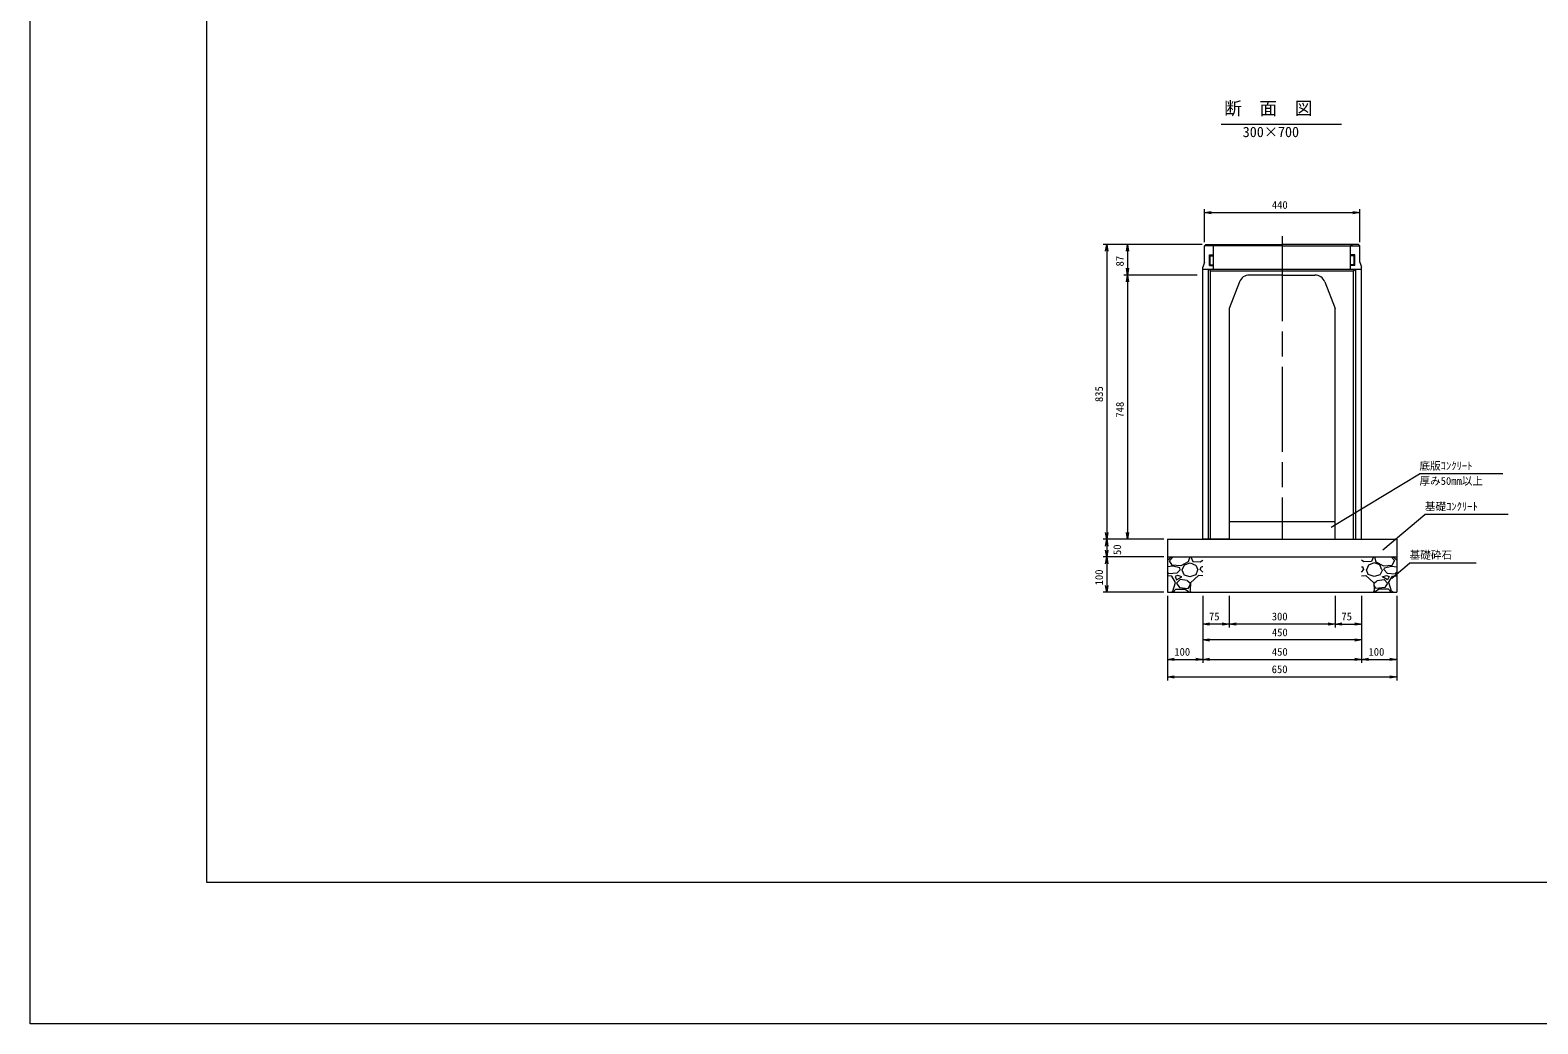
# Model space of a CAD drawing. Units: millimetres, scale not verified, with parts at other scales. Extents: x 43 to 84043, y -1 to 59399.
# Drawn here: x 43 to 21393, y -1 to 14064 of the extents above; entities that cross this region are included whole.
import ezdxf
from ezdxf.enums import TextEntityAlignment as Align

# ---------------------------------------------------------------- set-up
doc = ezdxf.new("R2010")
doc.units = ezdxf.units.MM
doc.header["$LTSCALE"] = 100
doc.linetypes.add('CHAIN', pattern=[18.5, 12, -1.5, 3.5, -1.5])
for name, color, linetype, lineweight in [('0_2', 7, 'Continuous', 18), ('D-STR-DIM', 7, 'Continuous', 18), ('D-STR-DIM（寸法）', 7, 'Continuous', 18), ('D-STR-HTXT（旗揚げ）', 4, 'Continuous', 18), ('D-STR-STRn（構造物）', 7, 'Continuous', 18), ('D-STR（構造物外形線）', 1, 'Continuous', 18), ('D-TTL(外枠）', 2, 'Continuous', 18), ('DEFPOINTS_3', 8, 'Continuous', 18)]:
    doc.layers.add(name, color=color, linetype=linetype, lineweight=lineweight)
doc.layers.add('D-STR-TXT（文字）', color=7, linetype='Continuous')
doc.layers.add('D-TTL-TXT（文字）', color=7, linetype='Continuous')
doc.styles.add('ＭＳ ゴシック', font='')
doc.styles.get('ＭＳ ゴシック').set_extended_font_data('MS Gothic')

msp = doc.modelspace()

# ---------------------------------------------------------------- linework, layer by layer
at = {"layer": '0_2'}
for p, q in [((16671.7, 11482.4), (16769.2, 11498.7)), ((16769.2, 11466.2), (16671.7, 11482.4)), ((16671.7, 11482.4), (16684.7, 11482.4)), ((18774.2, 11498.7), (18871.7, 11482.4)), ((18871.7, 11482.4), (18774.2, 11466.2)), ((18871.7, 11482.4), (18858.7, 11482.4)), ((15271, 10934.9), (15287.3, 11032.4)), ((15287.3, 11032.4), (15303.5, 10934.9)), ((15287.3, 11032.4), (15287.3, 11019.4)), ((15566, 10934.9), (15582.3, 11032.4)), ((15582.3, 11032.4), (15598.5, 10934.9)), ((15582.3, 11032.4), (15582.3, 11019.4)), ((15582.3, 10597.4), (15566, 10694.9)), ((15598.5, 10694.9), (15582.3, 10597.4)), ((15566, 10499.9), (15582.3, 10597.4)), ((15582.3, 10597.4), (15582.3, 10610.4)), ((15582.3, 10597.4), (15598.5, 10499.9)), ((15582.3, 10597.4), (15582.3, 10584.4)), ((15287.3, 6857.4), (15271, 6954.9)), ((15271, 6759.9), (15287.3, 6857.4)), ((15303.5, 6954.9), (15287.3, 6857.4)), ((15287.3, 6857.4), (15287.3, 6870.4)), ((15287.3, 6857.4), (15303.5, 6759.9)), ((15287.3, 6857.4), (15287.3, 6844.4)), ((15582.3, 6857.4), (15566, 6954.9)), ((15598.5, 6954.9), (15582.3, 6857.4)), ((15582.3, 6857.4), (15582.3, 6870.4)), ((15287.3, 6607.4), (15271, 6704.9)), ((15303.5, 6704.9), (15287.3, 6607.4)), ((15287.3, 6607.4), (15287.3, 6620.4)), ((15271, 6509.9), (15287.3, 6607.4)), ((15287.3, 6607.4), (15303.5, 6509.9)), ((15287.3, 6607.4), (15287.3, 6594.4)), ((15287.3, 6107.4), (15271, 6204.9)), ((15303.5, 6204.9), (15287.3, 6107.4)), ((15287.3, 6107.4), (15287.3, 6120.4)), ((16646.7, 5657.4), (16744.2, 5673.7)), ((16744.2, 5641.2), (16646.7, 5657.4)), ((16646.7, 5657.4), (16659.7, 5657.4)), ((16924.2, 5673.7), (17021.7, 5657.4)), ((17021.7, 5657.4), (16924.2, 5641.2)), ((17021.7, 5657.4), (17008.7, 5657.4)), ((17021.7, 5657.4), (17119.2, 5673.7)), ((17119.2, 5641.2), (17021.7, 5657.4)), ((17021.7, 5657.4), (17034.7, 5657.4)), ((18424.2, 5673.7), (18521.7, 5657.4)), ((18521.7, 5657.4), (18424.2, 5641.2)), ((18521.7, 5657.4), (18508.7, 5657.4)), ((18521.7, 5657.4), (18619.2, 5673.7)), ((18619.2, 5641.2), (18521.7, 5657.4)), ((18521.7, 5657.4), (18534.7, 5657.4)), ((18799.2, 5673.7), (18896.7, 5657.4)), ((18896.7, 5657.4), (18799.2, 5641.2)), ((18896.7, 5657.4), (18883.7, 5657.4)), ((16646.7, 5432.4), (16744.2, 5448.7)), ((16744.2, 5416.2), (16646.7, 5432.4)), ((16646.7, 5432.4), (16659.7, 5432.4)), ((18799.2, 5448.7), (18896.7, 5432.4)), ((18896.7, 5432.4), (18799.2, 5416.2)), ((18896.7, 5432.4), (18883.7, 5432.4)), ((16146.7, 5156.6), (16244.2, 5172.9)), ((16244.2, 5140.4), (16146.7, 5156.6)), ((16146.7, 5156.6), (16159.7, 5156.6)), ((16549.2, 5172.9), (16646.7, 5156.6)), ((16646.7, 5156.6), (16549.2, 5140.4)), ((16646.7, 5156.6), (16633.7, 5156.6)), ((16646.7, 5156.6), (16744.2, 5172.9)), ((16744.2, 5140.4), (16646.7, 5156.6)), ((16646.7, 5156.6), (16659.7, 5156.6)), ((18799.2, 5172.9), (18896.7, 5156.6)), ((18896.7, 5156.6), (18799.2, 5140.4)), ((18896.7, 5156.6), (18883.7, 5156.6)), ((18896.7, 5156.6), (18994.2, 5172.9)), ((18994.2, 5140.4), (18896.7, 5156.6)), ((18896.7, 5156.6), (18909.7, 5156.6)), ((19299.2, 5172.9), (19396.7, 5156.6)), ((19396.7, 5156.6), (19299.2, 5140.4)), ((19396.7, 5156.6), (19383.7, 5156.6)), ((16146.7, 4909.8), (16244.2, 4926.1)), ((19299.2, 4926.1), (19396.7, 4909.8)), ((16244.2, 4893.6), (16146.7, 4909.8)), ((16146.7, 4909.8), (16159.7, 4909.8)), ((19396.7, 4909.8), (19299.2, 4893.6)), ((19396.7, 4909.8), (19383.7, 4909.8))]:
    msp.add_line(p, q, dxfattribs=at)
at = {"layer": 'D-STR-DIM'}
for p, q in [((16146.7, 6057.4), (16146.7, 4859.8)), ((16146.7, 6057.4), (16146.7, 5106.6)), ((16646.7, 6057.4), (16646.7, 5106.6)), ((16646.7, 6057.4), (16646.7, 5106.6)), ((18896.7, 6057.4), (18896.7, 5106.6)), ((18896.7, 6057.4), (18896.7, 5106.6)), ((19396.7, 6057.4), (19396.7, 4859.8)), ((19396.7, 6057.4), (19396.7, 5106.6)), ((16159.7, 5156.6), (16633.7, 5156.6)), ((16659.7, 5156.6), (18883.7, 5156.6)), ((18909.7, 5156.6), (19383.7, 5156.6)), ((16159.7, 4909.8), (19383.7, 4909.8))]:
    msp.add_line(p, q, dxfattribs=at)
at = {"layer": 'D-STR-DIM（寸法）'}
for p, q in [((16909.2, 12735.4), (18614.7, 12735.4)), ((16671.7, 11062.4), (16671.7, 11532.4)), ((18871.7, 11062.4), (18871.7, 11532.4)), ((16684.7, 11482.4), (18858.7, 11482.4)), ((16641.7, 11032.4), (15237.3, 11032.4)), ((15287.3, 11019.4), (15287.3, 6870.4)), ((16641.7, 11032.4), (15532.3, 11032.4)), ((15582.3, 11019.4), (15582.3, 10610.4)), ((16566.7, 10597.4), (15532.3, 10597.4)), ((16566.7, 10597.4), (15532.3, 10597.4)), ((15582.3, 10584.4), (15582.3, 6870.4)), ((16096.7, 6857.4), (15237.3, 6857.4)), ((16096.7, 6857.4), (15237.3, 6857.4)), ((15287.3, 6844.4), (15287.3, 6620.4)), ((16096.7, 6857.4), (15532.3, 6857.4)), ((16096.7, 6607.4), (15237.3, 6607.4)), ((16096.7, 6607.4), (15237.3, 6607.4)), ((15287.3, 6594.4), (15287.3, 6120.4)), ((16096.7, 6107.4), (15237.3, 6107.4)), ((16646.7, 6057.4), (16646.7, 5607.4)), ((16646.7, 6057.4), (16646.7, 5382.4)), ((17021.7, 6057.4), (17021.7, 5607.4)), ((17021.7, 6057.4), (17021.7, 5607.4)), ((18521.7, 6057.4), (18521.7, 5607.4)), ((18521.7, 6057.4), (18521.7, 5607.4)), ((18896.7, 6057.4), (18896.7, 5607.4)), ((18896.7, 6057.4), (18896.7, 5382.4)), ((17008.7, 5657.4), (16659.7, 5657.4)), ((18508.7, 5657.4), (17034.7, 5657.4)), ((18534.7, 5657.4), (18883.7, 5657.4)), ((18883.7, 5432.4), (16659.7, 5432.4))]:
    msp.add_line(p, q, dxfattribs=at)
at = {"layer": 'D-STR-HTXT（旗揚げ）'}
for p, q in [((18465.2, 7030.5), (19716.7, 7783.8)), ((20896.6, 7783.8), (19716.7, 7783.8)), ((19197.1, 6708.4), (19792.9, 7209)), ((20972.9, 7209), (19792.9, 7209)), ((19323.1, 6308.8), (19577.3, 6521.9)), ((20520.4, 6521.9), (19577.3, 6521.9))]:
    msp.add_line(p, q, dxfattribs=at)
at = {"layer": 'D-STR-STRn（構造物）', "linetype": 'CHAIN'}
msp.add_line((17771.7, 11147.2), (17771.7, 6857.4), dxfattribs=at)
at = {"layer": 'D-STR-STRn（構造物）'}
for p, q in [((17021.7, 7107.4), (18521.7, 7107.4)), ((16146.7, 6857.4), (19396.7, 6857.4)), ((16146.7, 6857.4), (16146.7, 6107.4)), ((19396.7, 6857.4), (19396.7, 6107.4)), ((16146.7, 6607.4), (19396.7, 6607.4)), ((16146.7, 6563.9), (16203, 6607.4)), ((16223, 6476.6), (16146.7, 6468.6)), ((16177.6, 6552.2), (16227.3, 6607.4)), ((16213.6, 6491.9), (16178.6, 6551.9)), ((16337.3, 6483.2), (16212.3, 6493.2)), ((16322.4, 6452.5), (16222.4, 6477.5)), ((16327.6, 6427.2), (16282.6, 6377.2)), ((16327.6, 6426.9), (16322.6, 6451.9)), ((16442.8, 6536.8), (16337.8, 6481.8)), ((16352.1, 6427.3), (16382.1, 6357.3)), ((16357.5, 6427.2), (16387.5, 6497.2)), ((16387.6, 6497.2), (16467.6, 6522.2)), ((16462.7, 6607.1), (16442.7, 6537.1)), ((16467.4, 6522.2), (16547.4, 6492.2)), ((16479.8, 6607.4), (16506.8, 6543.3)), ((16507.3, 6541.9), (16612.3, 6536.9)), ((16547.6, 6492), (16577.6, 6427)), ((16552.4, 6357.4), (16577.4, 6427.4)), ((16646.7, 6391.4), (16612.4, 6428.8)), ((16612.5, 6427.3), (16627.5, 6467.3)), ((16612.6, 6537.6), (16646.7, 6563.9)), ((16646.7, 6468.6), (16628, 6466.6)), ((18930.8, 6537.6), (18896.7, 6563.9)), ((18896.7, 6468.6), (18915.4, 6466.6)), ((18896.7, 6391.4), (18931, 6428.8)), ((18930.9, 6427.3), (18915.9, 6467.3)), ((19036.1, 6541.9), (18931.1, 6536.9)), ((18995.8, 6492), (18965.8, 6427)), ((18991, 6357.4), (18966, 6427.4)), ((19076, 6522.2), (18996, 6492.2)), ((19063.6, 6607.4), (19036.7, 6543.3)), ((19155.8, 6497.2), (19075.8, 6522.2)), ((19080.7, 6607.1), (19100.7, 6537.1)), ((19100.6, 6536.8), (19205.6, 6481.8)), ((19186, 6427.2), (19156, 6497.2)), ((19191.3, 6427.3), (19161.3, 6357.3)), ((19206.2, 6483.2), (19331.2, 6493.2)), ((19215.8, 6426.9), (19220.8, 6451.9)), ((19215.8, 6427.2), (19260.8, 6377.2)), ((19221, 6452.5), (19321, 6477.5)), ((19365.8, 6552.2), (19316.1, 6607.4)), ((19320.4, 6476.6), (19396.7, 6468.6)), ((19329.9, 6491.9), (19364.9, 6551.9)), ((19396.7, 6563.9), (19340.4, 6607.4)), ((16167.4, 6368.8), (16146.7, 6391.4)), ((16207.7, 6336.7), (16146.7, 6341.8)), ((16282.2, 6377.5), (16167.2, 6367.5)), ((16263.7, 6247.5), (16208.7, 6337.5)), ((16222.6, 6122), (16262.6, 6247)), ((16257.4, 6332.2), (16277.4, 6282.2)), ((16292.5, 6347), (16257.5, 6332)), ((16277.4, 6282.3), (16352.4, 6327.3)), ((16277.4, 6237.4), (16317.4, 6177.4)), ((16327.6, 6287.2), (16277.6, 6237.2)), ((16352.7, 6327.3), (16292.7, 6347.3)), ((16428.1, 6272.5), (16328.1, 6287.5)), ((16382.2, 6356.8), (16467.2, 6331.8)), ((16468.6, 6236.1), (16428.6, 6271.1)), ((16442.7, 6162.3), (16467.7, 6207.3)), ((16472.3, 6242.4), (16467.3, 6137.4)), ((16467.6, 6207.2), (16467.6, 6237.2)), ((16467.8, 6331.9), (16552.8, 6356.9)), ((16587.7, 6347.2), (16472.7, 6242.2)), ((16646.7, 6341.8), (16587.7, 6346.7)), ((18896.7, 6341.8), (18955.7, 6346.7)), ((18955.7, 6347.2), (19070.7, 6242.2)), ((19075.6, 6331.9), (18990.6, 6356.9)), ((19071.1, 6242.4), (19076.1, 6137.4)), ((19074.8, 6236.1), (19114.8, 6271.1)), ((19100.7, 6162.3), (19075.7, 6207.3)), ((19075.8, 6207.2), (19075.8, 6237.2)), ((19161.2, 6356.8), (19076.2, 6331.8)), ((19115.3, 6272.5), (19215.3, 6287.5)), ((19190.7, 6327.3), (19250.7, 6347.3)), ((19266, 6282.3), (19191, 6327.3)), ((19215.9, 6287.2), (19265.9, 6237.2)), ((19266, 6237.4), (19226, 6177.4)), ((19250.9, 6347), (19285.9, 6332)), ((19261.2, 6377.5), (19376.2, 6367.5)), ((19286, 6332.2), (19266, 6282.2)), ((19279.7, 6247.5), (19334.7, 6337.5)), ((19320.8, 6122), (19280.8, 6247)), ((19335.7, 6336.7), (19396.7, 6341.8)), ((19376, 6368.8), (19396.7, 6391.4)), ((16146.7, 6107.4), (19396.7, 6107.4)), ((16203, 6107.4), (16222.6, 6122.6)), ((16227.3, 6107.4), (16267.6, 6152.2)), ((16267.6, 6152.2), (16397.6, 6152.2)), ((16317.7, 6177), (16442.7, 6162)), ((16397.4, 6153.3), (16462.4, 6108.3)), ((16466.8, 6138.3), (16479.8, 6107.4)), ((19076.7, 6138.3), (19063.6, 6107.4)), ((19146, 6153.3), (19081, 6108.3)), ((19225.7, 6177), (19100.7, 6162)), ((19275.8, 6152.2), (19145.8, 6152.2)), ((19316.1, 6107.4), (19275.8, 6152.2)), ((19340.4, 6107.4), (19320.8, 6122.6))]:
    msp.add_line(p, q, dxfattribs=at)
at = {"layer": 'D-STR（構造物外形線）'}
for p, q in [((16691.7, 11032.4), (16671.7, 11012.4)), ((16691.7, 11032.4), (16671.7, 11012.4)), ((17771.7, 11012.4), (16671.7, 11012.4)), ((16671.7, 10782.4), (16671.7, 11012.4)), ((16691.7, 11032.4), (17771.7, 11032.4)), ((16801.5, 11012.4), (16781.5, 11032.4)), ((16801.5, 10682.4), (16801.5, 11012.4)), ((18851.7, 11032.4), (17771.7, 11032.4)), ((17771.7, 11012.4), (18871.7, 11012.4)), ((18742, 11012.4), (18762, 11032.4)), ((18742, 10682.4), (18742, 11012.4)), ((18851.7, 11032.4), (18871.7, 11012.4)), ((18871.7, 10782.4), (18871.7, 11012.4)), ((16671.7, 10782.4), (16646.7, 10707.4)), ((16646.7, 6857.4), (16646.7, 10707.4)), ((16646.7, 10682.4), (18896.7, 10682.4)), ((16729.2, 6857.4), (16729.2, 10682.4)), ((16759.2, 10657.4), (16734.2, 10682.4)), ((16751.5, 10872.4), (16741.5, 10882.4)), ((16741.5, 10882.4), (16801.5, 10882.4)), ((16741.5, 10732.4), (16741.5, 10882.4)), ((16751.5, 10742.4), (16741.5, 10732.4)), ((16741.5, 10732.4), (16801.5, 10732.4)), ((16751.5, 10872.4), (16801.5, 10872.4)), ((16751.5, 10742.4), (16751.5, 10872.4)), ((16751.5, 10742.4), (16801.5, 10742.4)), ((18802, 10882.4), (18742, 10882.4)), ((18792, 10872.4), (18742, 10872.4)), ((18792, 10742.4), (18742, 10742.4)), ((18802, 10732.4), (18742, 10732.4)), ((18784.2, 10657.4), (18809.2, 10682.4)), ((18792, 10872.4), (18802, 10882.4)), ((18792, 10742.4), (18792, 10872.4)), ((18792, 10742.4), (18802, 10732.4)), ((18802, 10732.4), (18802, 10882.4)), ((18814.2, 6857.4), (18814.2, 10682.4)), ((18871.7, 10782.4), (18896.7, 10707.4)), ((18896.7, 6857.4), (18896.7, 10707.4)), ((16759.2, 6857.4), (16759.2, 10657.4)), ((16759.2, 10657.4), (18784.2, 10657.4)), ((17167.4, 10501.3), (17021.7, 10122.4)), ((17771.7, 10597.4), (17307.4, 10597.4)), ((17771.7, 10597.4), (18236, 10597.4)), ((18376, 10501.3), (18521.7, 10122.4)), ((18784.2, 6857.4), (18784.2, 10657.4)), ((17021.7, 10122.4), (17021.7, 6857.4)), ((18521.7, 6857.4), (18521.7, 10122.4)), ((17021.7, 6857.4), (16646.7, 6857.4)), ((18521.7, 6857.4), (18896.7, 6857.4))]:
    msp.add_line(p, q, dxfattribs=at)
for centre, start, end in [((17307.4, 10447.4), 90, 158.96249), ((18236, 10447.4), 21.03751, 90)]:
    msp.add_arc(centre, 150, start, end, dxfattribs=at)
at = {"layer": 'D-TTL(外枠）'}
for p, q in [((2543.4, 1998.8), (2543.4, 57398.8)), ((82043.4, 1998.8), (2543.4, 1998.8))]:
    msp.add_line(p, q, dxfattribs=at)
at = {"layer": 'DEFPOINTS_3'}
for p, q in [((43.4, -1.2), (43.4, 59398.8)), ((84043.4, -1.2), (43.4, -1.2))]:
    msp.add_line(p, q, dxfattribs=at)

# ---------------------------------------------------------------- texts
at = {"layer": 'D-STR-DIM（寸法）', "style": 'ＭＳ ゴシック'}
for s, p in [('440', (17626.3, 11502.4)), ('75', (16736.4, 5677.4)), ('300', (17625.1, 5677.4)), ('75', (18611.4, 5677.4)), ('450', (17626.3, 5452.4)), ('100', (16244.8, 5176.6)), ('450', (17626.3, 5176.6)), ('100', (18994.8, 5176.6)), ('650', (17624, 4929.8))]:
    msp.add_text(s, height=110, dxfattribs=at).set_placement(p, align=Align.BOTTOM_LEFT)
for s, p in [('87', (15562.3, 10719.7)), ('835', (15267.3, 8800.2)), ('748', (15562.3, 8580.1)), ('50', (15524.7, 6634.6)), ('100', (15267.3, 6205.5))]:
    msp.add_text(s, height=110, rotation=90, dxfattribs=at).set_placement(p, align=Align.BOTTOM_LEFT)
at = {"layer": 'D-STR-TXT（文字）', "style": 'ＭＳ ゴシック'}
for s, p in [('底版ｺﾝｸﾘｰﾄ', (19716.7, 7808.8)), ('厚み50mm以上', (19716.7, 7595.2)), ('基礎ｺﾝｸﾘｰﾄ', (19792.9, 7234)), ('基礎砕石', (19577.3, 6546.9))]:
    msp.add_text(s, height=110, dxfattribs=at).set_placement(p, align=Align.BOTTOM_LEFT)
at = {"layer": 'D-TTL-TXT（文字）', "style": 'ＭＳ ゴシック'}
for s, height, p in [('断\u3000面\u3000図', 183.3, (16950.4, 12811.9)), ('300×700', 146.6, (17213.8, 12506.6))]:
    msp.add_text(s, height=height, dxfattribs=at).set_placement(p, align=Align.BOTTOM_LEFT)

doc.saveas('drawing.dxf')
